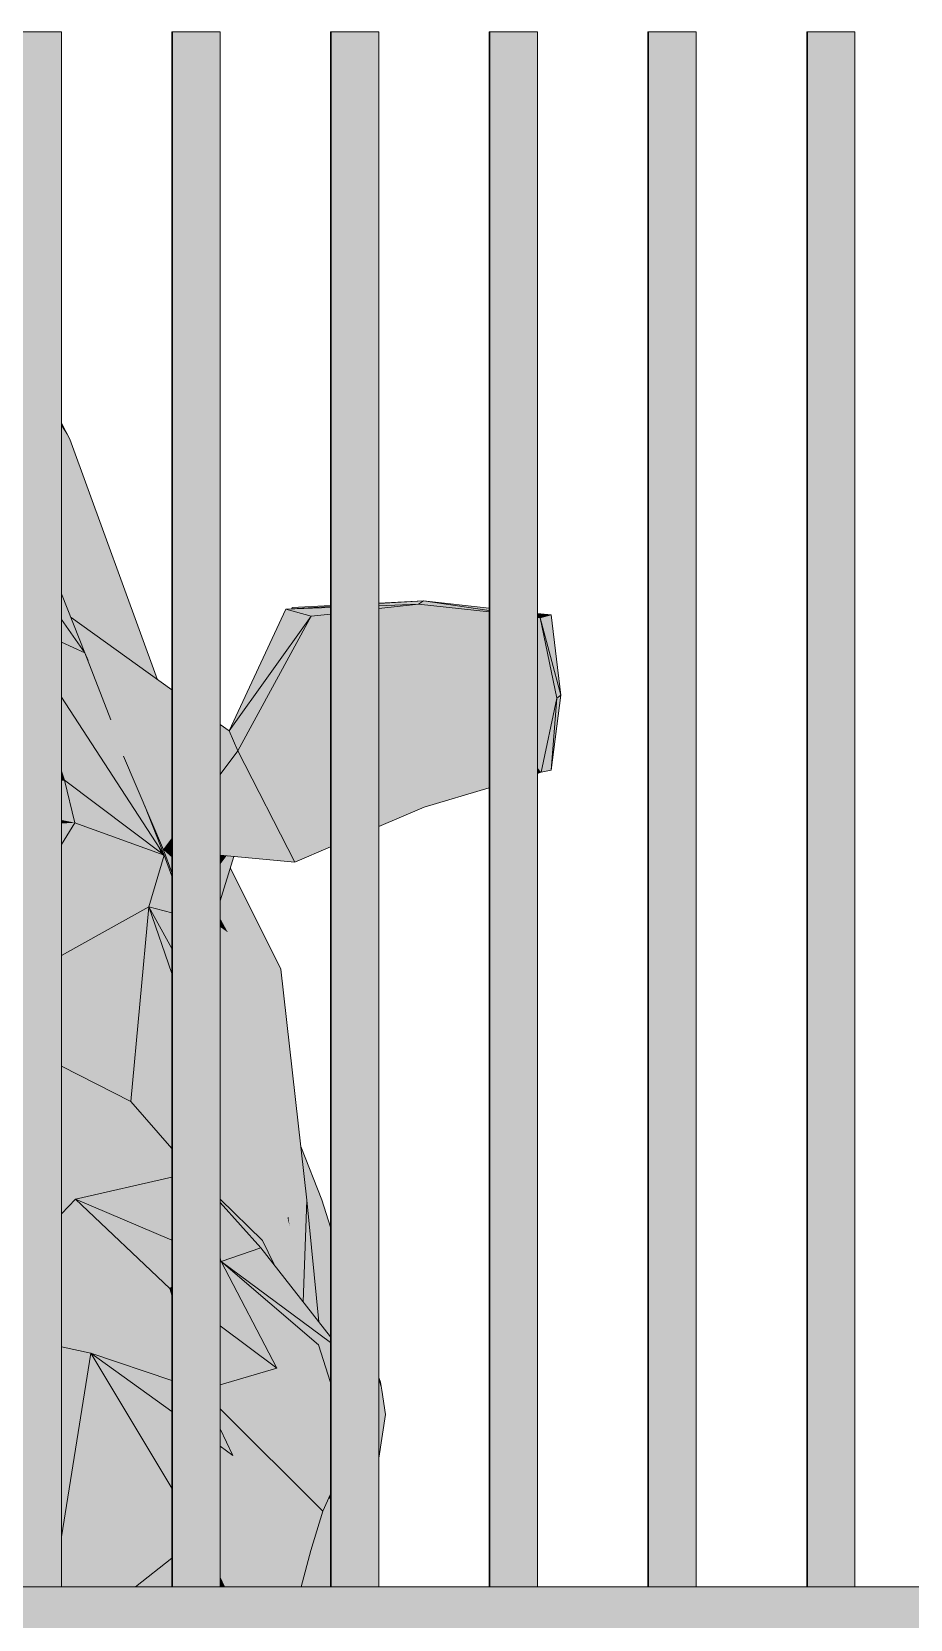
# Model space of a CAD drawing. Header units: millimetres. Extents: x 365175 to 2667127, y -330297 to -162108.
# Drawn here: x 1844105 to 1844659, y -318932 to -317931 of the extents above; entities that cross this region are included whole.
import ezdxf

# ---------------------------------------------------------------- set-up
doc = ezdxf.new("R2010")
doc.units = ezdxf.units.MM
doc.header["$MEASUREMENT"] = 0
doc.layers.add('Cars', color=7, linetype='Continuous')
doc.layers.add('TopoAlt', color=7, linetype='Continuous')

# ---------------------------------------------------------------- blocks, each defined once
blk = doc.blocks.new('Élément de coupe_582_6', base_point=(1445436.1, -319511))
at = {"layer": 'TopoAlt', "linetype": 'Continuous', "lineweight": 0, "true_color": 0x000000}
blk.add_hatch(color=18, dxfattribs=at).paths.add_polyline_path([(1838007, -319511), (1839530.3, -319511), (1839530.3, -319486), (1854698.7, -319486), (1854698.7, -318911), (1838007, -318911)])
at = {"layer": 'TopoAlt', "color": 190, "linetype": 'Continuous', "lineweight": 5, "true_color": 0x8002ff}
blk.add_line((1854698.7, -318911), (1838007, -318911), dxfattribs=at)
blk = doc.blocks.new('Élément de coupe_683_6', base_point=(1445436.1, -319511))
at = {"linetype": 'Continuous', "lineweight": 0, "true_color": 0x000000}
for points in [[(1844593.7, -317931), (1844593.7, -318911), (1844594.1, -318911), (1844594.1, -317931)], [(1844593.7, -317931), (1844593.7, -318911), (1844594.1, -318911), (1844594.1, -317931)], [(1844594.1, -317931), (1844594.1, -318911), (1844624.1, -318911), (1844624.1, -317931)]]:
    blk.add_hatch(color=18, dxfattribs=at).paths.add_polyline_path(points)
at = {"color": 18, "linetype": 'Continuous', "lineweight": 5, "true_color": 0x330000}
for p, q in [((1844593.7, -317931), (1844594.1, -317931)), ((1844593.7, -318911), (1844593.7, -317931)), ((1844594.1, -317931), (1844624.1, -317931)), ((1844594.1, -318911), (1844594.1, -317931)), ((1844624.1, -318911), (1844624.1, -317931))]:
    blk.add_line(p, q, dxfattribs=at)
blk = doc.blocks.new('Élément de coupe_684_6', base_point=(1445436.1, -319511))
at = {"linetype": 'Continuous', "lineweight": 0, "true_color": 0x000000}
for points in [[(1844493.7, -317931), (1844493.7, -318911), (1844494.1, -318911), (1844494.1, -317931)], [(1844493.7, -317931), (1844493.7, -318911), (1844494.1, -318911), (1844494.1, -317931)], [(1844494.1, -317931), (1844494.1, -318911), (1844524.1, -318911), (1844524.1, -317931)]]:
    blk.add_hatch(color=18, dxfattribs=at).paths.add_polyline_path(points)
at = {"color": 18, "linetype": 'Continuous', "lineweight": 5, "true_color": 0x330000}
for p, q in [((1844493.7, -317931), (1844494.1, -317931)), ((1844493.7, -318911), (1844493.7, -317931)), ((1844494.1, -317931), (1844524.1, -317931)), ((1844494.1, -318911), (1844494.1, -317931)), ((1844524.1, -318911), (1844524.1, -317931))]:
    blk.add_line(p, q, dxfattribs=at)
blk = doc.blocks.new('Élément de coupe_685_6', base_point=(1445436.1, -319511))
at = {"linetype": 'Continuous', "lineweight": 0, "true_color": 0x000000}
for points in [[(1844393.7, -317931), (1844393.7, -318911), (1844394.1, -318911), (1844394.1, -317931)], [(1844393.7, -317931), (1844393.7, -318911), (1844394.1, -318911), (1844394.1, -317931)], [(1844394.1, -317931), (1844394.1, -318911), (1844424.1, -318911), (1844424.1, -317931)]]:
    blk.add_hatch(color=18, dxfattribs=at).paths.add_polyline_path(points)
at = {"color": 18, "linetype": 'Continuous', "lineweight": 5, "true_color": 0x330000}
for p, q in [((1844393.7, -317931), (1844394.1, -317931)), ((1844393.7, -318911), (1844393.7, -317931)), ((1844394.1, -317931), (1844424.1, -317931)), ((1844394.1, -318911), (1844394.1, -317931)), ((1844424.1, -318911), (1844424.1, -317931))]:
    blk.add_line(p, q, dxfattribs=at)
blk = doc.blocks.new('Élément de coupe_686_6', base_point=(1445436.1, -319511))
at = {"linetype": 'Continuous', "lineweight": 0, "true_color": 0x000000}
for points in [[(1844293.7, -317931), (1844293.7, -318911), (1844294.2, -318911), (1844294.2, -317931)], [(1844293.7, -317931), (1844293.7, -318911), (1844294.2, -318911), (1844294.2, -317931)], [(1844294.2, -317931), (1844294.2, -318911), (1844324.2, -318911), (1844324.2, -317931)]]:
    blk.add_hatch(color=18, dxfattribs=at).paths.add_polyline_path(points)
at = {"color": 18, "linetype": 'Continuous', "lineweight": 5, "true_color": 0x330000}
for p, q in [((1844293.7, -317931), (1844294.2, -317931)), ((1844293.7, -318911), (1844293.7, -317931)), ((1844294.2, -317931), (1844324.2, -317931)), ((1844294.2, -318911), (1844294.2, -317931)), ((1844324.2, -318911), (1844324.2, -317931))]:
    blk.add_line(p, q, dxfattribs=at)
blk = doc.blocks.new('Élément de coupe_687_6', base_point=(1445436.1, -319511))
at = {"linetype": 'Continuous', "lineweight": 0, "true_color": 0x000000}
for points in [[(1844193.8, -317931), (1844193.8, -318911), (1844194.2, -318911), (1844194.2, -317931)], [(1844193.8, -317931), (1844193.8, -318911), (1844194.2, -318911), (1844194.2, -317931)], [(1844194.2, -317931), (1844194.2, -318911), (1844224.2, -318911), (1844224.2, -317931)]]:
    blk.add_hatch(color=18, dxfattribs=at).paths.add_polyline_path(points)
at = {"color": 18, "linetype": 'Continuous', "lineweight": 5, "true_color": 0x330000}
for p, q in [((1844193.8, -317931), (1844194.2, -317931)), ((1844193.8, -318911), (1844193.8, -317931)), ((1844194.2, -317931), (1844224.2, -317931)), ((1844194.2, -318911), (1844194.2, -317931)), ((1844224.2, -318911), (1844224.2, -317931))]:
    blk.add_line(p, q, dxfattribs=at)
blk = doc.blocks.new('Élément de coupe_688_6', base_point=(1445436.1, -319511))
at = {"linetype": 'Continuous', "lineweight": 0, "true_color": 0x000000}
for points in [[(1844093.8, -317931), (1844093.8, -318911), (1844094.2, -318911), (1844094.2, -317931)], [(1844093.8, -317931), (1844093.8, -318911), (1844094.2, -318911), (1844094.2, -317931)], [(1844094.2, -317931), (1844094.2, -318911), (1844124.2, -318911), (1844124.2, -317931)]]:
    blk.add_hatch(color=18, dxfattribs=at).paths.add_polyline_path(points)
at = {"color": 18, "linetype": 'Continuous', "lineweight": 5, "true_color": 0x330000}
for p, q in [((1844093.8, -317931), (1844094.2, -317931)), ((1844093.8, -318911), (1844093.8, -317931)), ((1844094.2, -317931), (1844124.2, -317931)), ((1844094.2, -318911), (1844094.2, -317931)), ((1844124.2, -318911), (1844124.2, -317931))]:
    blk.add_line(p, q, dxfattribs=at)
blk = doc.blocks.new('Élément de coupe_745_6', base_point=(1445436.1, -319511))
at = {"layer": 'Cars', "linetype": 'Continuous', "lineweight": 0, "true_color": 0x000000}
for points in [[(1844124.2, -318177.6), (1844124.2, -318179.6), (1844129.4, -318187.7)], [(1844129.4, -318187.7), (1844124.2, -318179.6), (1844124.2, -318231.6), (1844169.4, -318328.3), (1844184.8, -318339.4)], [(1844124.2, -318231.6), (1844124.2, -318247.2), (1844162.8, -318323.5), (1844169.4, -318328.3)], [(1844124.2, -318247.2), (1844124.2, -318256), (1844158.2, -318320.3), (1844162.8, -318323.5)], [(1844124.2, -318256), (1844124.2, -318285.2), (1844138.9, -318322.4), (1844139.4, -318323.1), (1844130.5, -318300.8), (1844130.3, -318300.2), (1844158.2, -318320.3)], [(1844124.2, -318301.5), (1844138.9, -318322.4), (1844124.2, -318285.2)], [(1844281.5, -318299.4), (1844265.6, -318295), (1844229.8, -318371.7)], [(1844265.6, -318295), (1844293.7, -318293.9), (1844293.7, -318293.3)], [(1844265.6, -318295), (1844281.5, -318299.4), (1844293.7, -318298), (1844293.7, -318293.9)], [(1844269.1, -318294.8), (1844269.3, -318294.8), (1844269.5, -318293.9)], [(1844269.5, -318293.9), (1844269.3, -318294.8), (1844270, -318294.7)], [(1844269.5, -318293.9), (1844270, -318294.7), (1844293.7, -318293.3), (1844293.7, -318292.7)], [(1844324.2, -318291.4), (1844324.2, -318292.8), (1844349.2, -318291.8), (1844352.2, -318289.7)], [(1844324.2, -318291.1), (1844324.2, -318291.4), (1844337.3, -318290.6), (1844352.2, -318289.7)], [(1844349.2, -318291.8), (1844324.2, -318294.6), (1844324.2, -318371.4), (1844352.8, -318419.8)], [(1844324.2, -318292.8), (1844324.2, -318294.6), (1844349.2, -318291.8)], [(1844352.2, -318289.7), (1844349.2, -318291.8), (1844393.7, -318296.7), (1844393.7, -318295.7)], [(1844349.2, -318291.8), (1844352.8, -318419.8), (1844393.7, -318407.5), (1844393.7, -318352.9)], [(1844349.2, -318291.8), (1844393.7, -318352.9), (1844393.7, -318322.1)], [(1844393.7, -318296.7), (1844349.2, -318291.8), (1844393.7, -318322.1)], [(1844393.7, -318294.3), (1844352.2, -318289.7), (1844393.7, -318295.7)], [(1844432.6, -318298.5), (1844424.1, -318297.6), (1844424.1, -318300), (1844425.8, -318300.3)], [(1844124.2, -318315.8), (1844138.9, -318322.4), (1844124.2, -318301.5)], [(1844193.8, -318345.8), (1844130.3, -318300.2), (1844130.5, -318300.8), (1844193.8, -318351.2)], [(1844193.8, -318351.2), (1844130.5, -318300.8), (1844139.4, -318323.1), (1844141.1, -318327.2), (1844138.9, -318322.4), (1844155.4, -318364.7), (1844163.3, -318387.6), (1844188.5, -318446.7), (1844193.8, -318439.6)], [(1844229.8, -318371.7), (1844235.3, -318384.3), (1844281.5, -318299.4)], [(1844281.5, -318299.4), (1844235.3, -318384.3), (1844271.2, -318454.3)], [(1844271.2, -318454.3), (1844293.7, -318444.8), (1844293.7, -318320), (1844281.5, -318299.4)], [(1844281.5, -318299.4), (1844293.7, -318320), (1844293.7, -318298)], [(1844424.1, -318300), (1844424.1, -318300.1), (1844425.8, -318300.3)], [(1844425.8, -318300.3), (1844424.1, -318300.1), (1844424.1, -318342.8), (1844436.2, -318351.1)], [(1844438.8, -318349.2), (1844432.6, -318298.5), (1844425.8, -318300.3)], [(1844438.8, -318349.2), (1844425.8, -318300.3), (1844436.2, -318351.1)], [(1844124.2, -318315.8), (1844124.2, -318350.3), (1844188.8, -318449.9), (1844176.5, -318418.5), (1844163.3, -318387.6), (1844155.4, -318364.7), (1844138.9, -318322.4)], [(1844139.4, -318323.1), (1844138.9, -318322.4), (1844141.1, -318327.2)], [(1844138.9, -318322.4), (1844140.6, -318326.9), (1844141.1, -318327.2)], [(1844436.2, -318351.1), (1844424.1, -318342.8), (1844424.1, -318394.7), (1844426.3, -318397.7)], [(1844188.8, -318449.9), (1844124.2, -318350.3), (1844124.2, -318397), (1844126.1, -318402.6)], [(1844432.7, -318396.3), (1844436.2, -318351.1), (1844426.3, -318397.7)], [(1844432.7, -318396.3), (1844438.8, -318349.2), (1844436.2, -318351.1)], [(1844224.2, -318367.7), (1844224.2, -318375.4), (1844235.3, -318384.3), (1844229.8, -318371.7)], [(1844224.2, -318375.4), (1844224.2, -318399.1), (1844235.3, -318384.3)], [(1844324.2, -318371.4), (1844324.2, -318431.9), (1844352.8, -318419.8)], [(1844163.3, -318387.6), (1844184.5, -318443.3), (1844188.8, -318449.9), (1844176.5, -318418.5)], [(1844235.3, -318384.3), (1844224.2, -318399.1), (1844224.2, -318450), (1844271.2, -318454.3)], [(1844124.2, -318401.1), (1844126.1, -318402.6), (1844124.2, -318397)], [(1844424.1, -318394.7), (1844424.1, -318398.4), (1844426.3, -318397.7)], [(1844124.2, -318402.6), (1844126.1, -318402.6), (1844124.2, -318401.1)], [(1844126.1, -318402.6), (1844124.2, -318402.6), (1844124.2, -318427.8), (1844132.7, -318429.5)], [(1844132.7, -318429.5), (1844188.8, -318449.9), (1844126.1, -318402.6)], [(1844124.2, -318430), (1844132.7, -318429.5), (1844124.2, -318427.8)], [(1844188.5, -318446.7), (1844176.5, -318418.5), (1844188.8, -318449.9), (1844193.8, -318463.3), (1844193.8, -318460.9)], [(1844188.5, -318446.7), (1844176.5, -318418.5), (1844188.8, -318449.9), (1844193.8, -318463.3), (1844193.8, -318460.9)], [(1844124.2, -318443.3), (1844124.2, -318513.3), (1844179.2, -318482.6), (1844132.7, -318429.5)], [(1844124.2, -318443.3), (1844132.7, -318429.5), (1844124.2, -318430)], [(1844132.7, -318429.5), (1844179.2, -318482.6), (1844188.8, -318449.9)], [(1844184.5, -318443.3), (1844186.8, -318448.4), (1844188.8, -318449.9)], [(1844188.5, -318446.7), (1844193.8, -318447.2), (1844193.8, -318439.6)], [(1844188.5, -318446.7), (1844193.8, -318460.9), (1844193.8, -318447.2)], [(1844188.5, -318446.7), (1844193.8, -318451.4), (1844193.8, -318447.2)], [(1844188.8, -318449.9), (1844179.2, -318482.6), (1844193.8, -318486.3), (1844193.8, -318463.3)], [(1844187.1, -318449.1), (1844187.2, -318449.3), (1844188.8, -318449.9), (1844186.8, -318448.4)], [(1844187.2, -318449.3), (1844188.6, -318450.6), (1844188.8, -318449.9)], [(1844188.6, -318450.6), (1844193.8, -318464.9), (1844193.8, -318463.3), (1844188.8, -318449.9)], [(1844224.2, -318450), (1844224.2, -318455.2), (1844227.7, -318450.3)], [(1844224.2, -318450), (1844224.2, -318455.2), (1844227.7, -318450.3)], [(1844224.2, -318455.2), (1844224.2, -318478.7), (1844232.8, -318450.8), (1844227.7, -318450.3)], [(1844224.2, -318455.2), (1844224.2, -318478.7), (1844232.8, -318450.8), (1844227.7, -318450.3)], [(1844224.2, -318495.2), (1844262.3, -318521.9), (1844230.6, -318458.1), (1844224.2, -318478.7)], [(1844124.2, -318583), (1844167.8, -318605.2), (1844179.2, -318482.6), (1844124.2, -318513.3)], [(1844167.8, -318605.2), (1844193.8, -318585.2), (1844193.8, -318524.6), (1844179.2, -318482.6)], [(1844193.8, -318508.8), (1844179.2, -318482.6), (1844193.8, -318524.6)], [(1844179.2, -318482.6), (1844193.8, -318508.8), (1844193.8, -318486.3)], [(1844224.2, -318495.2), (1844229, -318498.6), (1844224.2, -318489.8)], [(1844224.2, -318560.4), (1844262.3, -318521.9), (1844224.2, -318495.2)], [(1844224.2, -318535.7), (1844224.3, -318536.1), (1844227.9, -318556.7), (1844236.4, -318548.1), (1844229.7, -318503.4), (1844229, -318498.6), (1844224.2, -318495.2)], [(1844262.3, -318521.9), (1844224.2, -318560.4), (1844224.2, -318563.7), (1844278.7, -318667.3)], [(1844236.4, -318548.1), (1844227.9, -318556.7), (1844232.2, -318578.9), (1844245.6, -318604.4)], [(1844224.2, -318591.7), (1844278.7, -318667.3), (1844224.2, -318563.7)], [(1844124.2, -318583), (1844124.2, -318618), (1844167.8, -318605.2)], [(1844193.8, -318585.2), (1844167.8, -318605.2), (1844193.8, -318634.8)], [(1844245.6, -318604.4), (1844232.2, -318578.9), (1844241.6, -318613.6), (1844242.6, -318617.1), (1844251.3, -318629.2), (1844249.1, -318618.5)], [(1844278.7, -318667.3), (1844224.2, -318591.7), (1844224.2, -318613.6), (1844250.9, -318692.8)], [(1844167.8, -318605.2), (1844124.2, -318618), (1844124.2, -318661.7), (1844133.1, -318666.8)], [(1844167.8, -318605.2), (1844133.1, -318666.8), (1844193.8, -318653), (1844193.8, -318634.8)], [(1844224.2, -318613.6), (1844224.2, -318666.7), (1844250.9, -318692.8)], [(1844251.3, -318629.2), (1844242.6, -318617.1), (1844266, -318677.3), (1844266.6, -318678.4), (1844267.2, -318677.9), (1844261.1, -318658.8)], [(1844274.9, -318633.6), (1844278.7, -318667.3), (1844281, -318689.9), (1844293.7, -318741), (1844293.7, -318724.2), (1844288.2, -318667.2)], [(1844133.1, -318666.8), (1844193.8, -318692.7), (1844193.8, -318653)], [(1844124.2, -318661.7), (1844124.2, -318676), (1844133.1, -318666.8)], [(1844133.1, -318666.8), (1844124.2, -318676), (1844124.2, -318716.3), (1844192.5, -318723)], [(1844133.1, -318666.8), (1844192.5, -318723), (1844193.8, -318722.3), (1844193.8, -318692.7)], [(1844224.2, -318668.9), (1844249.8, -318697.4), (1844250.9, -318692.8), (1844224.2, -318666.7)], [(1844250.9, -318692.8), (1844257.9, -318707.6), (1844276, -318730.8), (1844278.7, -318667.3)], [(1844276, -318730.8), (1844276.5, -318731.4), (1844278.7, -318667.3)], [(1844276.5, -318731.4), (1844286.4, -318744.1), (1844278.7, -318667.3)], [(1844288.2, -318667.2), (1844293.7, -318724.2), (1844293.7, -318685.9)], [(1844288.2, -318667.2), (1844293.7, -318684.8), (1844293.7, -318684.5)], [(1844288.2, -318667.2), (1844293.7, -318685.9), (1844293.7, -318684.8)], [(1844224.2, -318668.9), (1844224.2, -318703.9), (1844224.9, -318706), (1844249.8, -318697.4)], [(1844266.6, -318678.4), (1844267.9, -318683.7), (1844267.2, -318677.9)], [(1844249.8, -318697.4), (1844224.9, -318706), (1844293.7, -318757.1), (1844293.7, -318753.6)], [(1844250.9, -318692.8), (1844249.8, -318697.4), (1844257.9, -318707.6)], [(1844281, -318689.9), (1844284.5, -318725.5), (1844293.7, -318745.9), (1844293.7, -318741)], [(1844224.2, -318703.9), (1844224.2, -318705.7), (1844224.9, -318706)], [(1844224.2, -318705.7), (1844224.2, -318706.4), (1844224.9, -318706)], [(1844224.9, -318706), (1844224.2, -318706.4), (1844224.2, -318746.6), (1844259.9, -318773.2)], [(1844286.2, -318758.5), (1844224.9, -318706), (1844259.9, -318773.2)], [(1844224.9, -318706), (1844286.2, -318758.5), (1844293.7, -318760.3), (1844293.7, -318757.1)], [(1844192.5, -318723), (1844124.2, -318716.3), (1844124.2, -318746.5), (1844142.8, -318763.9)], [(1844192.5, -318723), (1844142.8, -318763.9), (1844193.8, -318781), (1844193.8, -318727.2)], [(1844192.5, -318723), (1844193.8, -318723.9), (1844193.8, -318722.3)], [(1844192.5, -318723), (1844193.8, -318727.2), (1844193.8, -318723.9)], [(1844284.5, -318725.5), (1844286.4, -318744.1), (1844293.7, -318753.6), (1844293.7, -318745.9)], [(1844124.2, -318746.5), (1844124.2, -318759.8), (1844142.8, -318763.9)], [(1844224.2, -318746.6), (1844224.2, -318783.8), (1844259.9, -318773.2)], [(1844124.2, -318759.8), (1844124.2, -318768.3), (1844142.8, -318763.9)], [(1844124.2, -318768.3), (1844124.2, -318879.5), (1844142.8, -318763.9)], [(1844124.2, -318879.5), (1844124.2, -318911), (1844170.9, -318911), (1844193.8, -318893.1), (1844193.8, -318849), (1844142.8, -318763.9)], [(1844193.8, -318800.6), (1844142.8, -318763.9), (1844193.8, -318849)], [(1844193.8, -318781), (1844142.8, -318763.9), (1844193.8, -318800.6)], [(1844286.2, -318758.5), (1844259.9, -318773.2), (1844293.7, -318833.4), (1844293.7, -318809.5)], [(1844293.7, -318792.6), (1844286.2, -318758.5), (1844293.7, -318809.5)], [(1844286.2, -318758.5), (1844293.7, -318792.6), (1844293.7, -318782.4)], [(1844286.2, -318758.5), (1844293.7, -318782.4), (1844293.7, -318760.3)], [(1844259.9, -318773.2), (1844224.2, -318783.8), (1844224.2, -318798.9), (1844288.9, -318863.5)], [(1844259.9, -318773.2), (1844288.9, -318863.5), (1844293.7, -318852.6), (1844293.7, -318833.4)], [(1844325.1, -318782.1), (1844324.2, -318779.2), (1844324.2, -318781.3), (1844326, -318787.1)], [(1844326, -318787.1), (1844324.2, -318781.3), (1844324.2, -318788.6), (1844328.3, -318802.5)], [(1844324.2, -318788.6), (1844324.2, -318795.9), (1844328.3, -318802.5)], [(1844324.2, -318795.9), (1844324.2, -318829.9), (1844328.3, -318802.5)], [(1844224.2, -318798.9), (1844224.2, -318811.6), (1844232.2, -318828.3), (1844288.9, -318863.5)], [(1844224.2, -318811.6), (1844224.2, -318822.5), (1844232.2, -318828.3)], [(1844224.2, -318822.5), (1844224.2, -318848.1), (1844232.2, -318828.3)], [(1844224.2, -318891.8), (1844242.8, -318911), (1844259.5, -318911), (1844232.2, -318828.3), (1844224.2, -318848.1)], [(1844281.3, -318888.2), (1844232.2, -318828.3), (1844259.5, -318911), (1844275.2, -318911)], [(1844281.3, -318888.2), (1844288.9, -318863.5), (1844232.2, -318828.3)], [(1844281.3, -318888.2), (1844275.2, -318911), (1844283.9, -318911), (1844291.7, -318857.2), (1844288.9, -318863.5)], [(1844281.3, -318888.2), (1844275.2, -318911), (1844283.9, -318911), (1844291.7, -318857.2), (1844288.9, -318863.5)], [(1844291.7, -318857.2), (1844283.9, -318911), (1844291.9, -318911), (1844292.1, -318856.3)], [(1844291.7, -318857.2), (1844283.9, -318911), (1844291.9, -318911), (1844292.1, -318856.3)], [(1844291.9, -318911), (1844293.7, -318911), (1844293.7, -318899.7), (1844292.2, -318856.2), (1844292.1, -318856.3)], [(1844291.9, -318911), (1844293.7, -318911), (1844293.7, -318899.7), (1844292.2, -318856.2), (1844292.1, -318856.3)], [(1844292.6, -318855.1), (1844292.2, -318856.2), (1844293.7, -318899.7), (1844293.7, -318856.3)], [(1844292.6, -318855.1), (1844292.2, -318856.2), (1844293.7, -318899.7), (1844293.7, -318856.3)], [(1844292.6, -318855.1), (1844293.7, -318856.3), (1844293.7, -318852.6)], [(1844292.6, -318855.1), (1844293.7, -318856.3), (1844293.7, -318852.6)], [(1844170.9, -318911), (1844193.8, -318911), (1844193.8, -318893.1)], [(1844224.2, -318891.8), (1844224.2, -318905.2), (1844226.9, -318911), (1844242.8, -318911)], [(1844226.9, -318911), (1844224.2, -318905.2), (1844224.2, -318911)]]:
    blk.add_hatch(color=18, dxfattribs=at).paths.add_polyline_path(points)
at = {"layer": 'Cars', "color": 7, "linetype": 'Continuous', "lineweight": 5}
for p, q in [((1844129.4, -318187.7), (1844124.2, -318177.6)), ((1844184.8, -318339.4), (1844129.4, -318187.7)), ((1844138.9, -318322.4), (1844124.2, -318285.2)), ((1844265.6, -318295), (1844229.8, -318371.7)), ((1844293.7, -318293.3), (1844265.6, -318295)), ((1844293.7, -318293.9), (1844265.6, -318295)), ((1844265.6, -318295), (1844281.5, -318299.4)), ((1844269.1, -318294.8), (1844269.5, -318293.9)), ((1844269.5, -318293.9), (1844293.7, -318292.7)), ((1844352.2, -318289.7), (1844324.2, -318291.4)), ((1844324.2, -318291.1), (1844352.2, -318289.7)), ((1844349.2, -318291.8), (1844324.2, -318294.6)), ((1844349.2, -318291.8), (1844324.2, -318292.8)), ((1844349.2, -318291.8), (1844352.2, -318289.7)), ((1844393.7, -318296.7), (1844349.2, -318291.8)), ((1844393.7, -318294.3), (1844352.2, -318289.7)), ((1844393.7, -318295.7), (1844352.2, -318289.7)), ((1844432.6, -318298.5), (1844424.1, -318297.6)), ((1844138.9, -318322.4), (1844124.2, -318301.5)), ((1844193.8, -318345.8), (1844130.3, -318300.2)), ((1844281.5, -318299.4), (1844229.8, -318371.7)), ((1844281.5, -318299.4), (1844235.3, -318384.3)), ((1844293.7, -318298), (1844281.5, -318299.4)), ((1844425.8, -318300.3), (1844424.1, -318300)), ((1844425.8, -318300.3), (1844424.1, -318300.1)), ((1844425.8, -318300.3), (1844432.6, -318298.5)), ((1844436.2, -318351.1), (1844425.8, -318300.3)), ((1844438.8, -318349.2), (1844425.8, -318300.3)), ((1844432.6, -318298.5), (1844438.8, -318349.2)), ((1844138.9, -318322.4), (1844124.2, -318315.8)), ((1844138.9, -318322.4), (1844141.1, -318327.2)), ((1844155.4, -318364.7), (1844138.9, -318322.4)), ((1844188.8, -318449.9), (1844124.2, -318350.3)), ((1844426.3, -318397.7), (1844436.2, -318351.1)), ((1844432.7, -318396.3), (1844438.8, -318349.2)), ((1844432.7, -318396.3), (1844436.2, -318351.1)), ((1844436.2, -318351.1), (1844438.8, -318349.2)), ((1844229.8, -318371.7), (1844224.2, -318367.7)), ((1844229.8, -318371.7), (1844235.3, -318384.3)), ((1844163.3, -318387.6), (1844188.5, -318446.7)), ((1844235.3, -318384.3), (1844224.2, -318399.1)), ((1844271.2, -318454.3), (1844235.3, -318384.3)), ((1844124.2, -318397), (1844126.1, -318402.6)), ((1844424.1, -318398.4), (1844426.3, -318397.7)), ((1844426.3, -318397.7), (1844432.7, -318396.3)), ((1844126.1, -318402.6), (1844124.2, -318401.1)), ((1844126.1, -318402.6), (1844124.2, -318402.6)), ((1844188.8, -318449.9), (1844126.1, -318402.6)), ((1844132.7, -318429.5), (1844126.1, -318402.6)), ((1844352.8, -318419.8), (1844393.7, -318407.5)), ((1844188.8, -318449.9), (1844176.5, -318418.5)), ((1844324.2, -318431.9), (1844352.8, -318419.8)), ((1844132.7, -318429.5), (1844124.2, -318443.3)), ((1844188.8, -318449.9), (1844132.7, -318429.5)), ((1844193.8, -318439.6), (1844188.5, -318446.7)), ((1844188.5, -318446.7), (1844193.8, -318447.2)), ((1844188.5, -318446.7), (1844193.8, -318460.9)), ((1844271.2, -318454.3), (1844293.7, -318444.8)), ((1844179.2, -318482.6), (1844188.8, -318449.9)), ((1844193.8, -318463.3), (1844188.8, -318449.9)), ((1844224.2, -318450), (1844271.2, -318454.3)), ((1844224.2, -318455.2), (1844227.7, -318450.3)), ((1844224.2, -318478.7), (1844232.8, -318450.8)), ((1844262.3, -318521.9), (1844230.6, -318458.1)), ((1844179.2, -318482.6), (1844124.2, -318513.3)), ((1844167.8, -318605.2), (1844179.2, -318482.6)), ((1844193.8, -318524.6), (1844179.2, -318482.6)), ((1844193.8, -318508.8), (1844179.2, -318482.6)), ((1844179.2, -318482.6), (1844193.8, -318486.3)), ((1844278.7, -318667.3), (1844262.3, -318521.9)), ((1844167.8, -318605.2), (1844124.2, -318583)), ((1844193.8, -318634.8), (1844167.8, -318605.2)), ((1844288.2, -318667.2), (1844274.9, -318633.6)), ((1844193.8, -318653), (1844133.1, -318666.8)), ((1844124.2, -318676), (1844133.1, -318666.8)), ((1844192.5, -318723), (1844133.1, -318666.8)), ((1844193.8, -318692.7), (1844133.1, -318666.8)), ((1844250.9, -318692.8), (1844224.2, -318666.7)), ((1844276.5, -318731.4), (1844278.7, -318667.3)), ((1844278.7, -318667.3), (1844286.4, -318744.1)), ((1844288.2, -318667.2), (1844293.7, -318684.5)), ((1844249.8, -318697.4), (1844224.2, -318668.9)), ((1844249.8, -318697.4), (1844224.9, -318706)), ((1844293.7, -318753.6), (1844249.8, -318697.4)), ((1844257.9, -318707.6), (1844250.9, -318692.8)), ((1844224.9, -318706), (1844224.2, -318703.9)), ((1844224.9, -318706), (1844224.2, -318705.7)), ((1844224.2, -318706.4), (1844224.9, -318706)), ((1844259.9, -318773.2), (1844224.9, -318706)), ((1844286.2, -318758.5), (1844224.9, -318706)), ((1844293.7, -318757.1), (1844224.9, -318706)), ((1844192.5, -318723), (1844193.8, -318722.3)), ((1844193.8, -318727.2), (1844192.5, -318723)), ((1844193.8, -318723.9), (1844192.5, -318723)), ((1844259.9, -318773.2), (1844224.2, -318746.6)), ((1844142.8, -318763.9), (1844124.2, -318759.8)), ((1844124.2, -318879.5), (1844142.8, -318763.9)), ((1844193.8, -318800.6), (1844142.8, -318763.9)), ((1844193.8, -318781), (1844142.8, -318763.9)), ((1844193.8, -318849), (1844142.8, -318763.9)), ((1844293.7, -318782.4), (1844286.2, -318758.5)), ((1844224.2, -318783.8), (1844259.9, -318773.2)), ((1844324.2, -318779.2), (1844325.1, -318782.1)), ((1844326, -318787.1), (1844325.1, -318782.1)), ((1844328.3, -318802.5), (1844326, -318787.1)), ((1844288.9, -318863.5), (1844224.2, -318798.9)), ((1844324.2, -318829.9), (1844328.3, -318802.5)), ((1844232.2, -318828.3), (1844224.2, -318811.6)), ((1844232.2, -318828.3), (1844224.2, -318822.5)), ((1844288.9, -318863.5), (1844293.7, -318852.6)), ((1844281.3, -318888.2), (1844288.9, -318863.5)), ((1844275.2, -318911), (1844281.3, -318888.2)), ((1844193.8, -318893.1), (1844170.9, -318911)), ((1844226.9, -318911), (1844224.2, -318905.2))]:
    blk.add_line(p, q, dxfattribs=at)

msp = doc.modelspace()

# ---------------------------------------------------------------- block references
at = {"lineweight": 0}
for name in ['Élément de coupe_688_6', 'Élément de coupe_687_6', 'Élément de coupe_686_6', 'Élément de coupe_685_6', 'Élément de coupe_684_6', 'Élément de coupe_683_6']:
    msp.add_blockref(name, (1445436.05, -319510.981), dxfattribs=at)
at = {"layer": 'Cars', "lineweight": 0}
msp.add_blockref('Élément de coupe_745_6', (1445436.05, -319510.981), dxfattribs=at)
at = {"layer": 'TopoAlt', "lineweight": 0}
msp.add_blockref('Élément de coupe_582_6', (1445436.05, -319510.981), dxfattribs=at)

doc.saveas('drawing.dxf')
